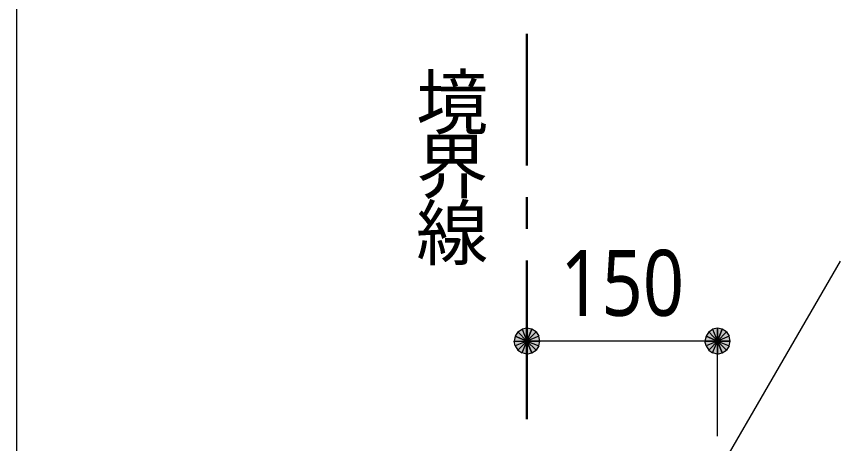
# Model space of a CAD drawing. Header units: millimetres. Extents: x 0 to 420, y 0 to 297.
# Drawn here: x 118.17 to 150.6, y 90.56 to 107.38 of the extents above; entities that cross this region are included whole.
import ezdxf
from ezdxf.enums import TextEntityAlignment as Align

# ---------------------------------------------------------------- set-up
doc = ezdxf.new("R2010")
doc.units = ezdxf.units.MM
doc.styles.add('kst32b', font='NotoSansJP-Variable.ttf')

msp = doc.modelspace()

# ---------------------------------------------------------------- hatches: boundary and pattern name
h = msp.add_hatch(color=7)
h.paths.add_polyline_path([(138.261, 95.102), (138.07, 95.059), (138.261, 94.594), (138.261, 95.102)])
h.paths.add_polyline_path([(138.07, 95.059), (138.261, 94.594), (137.901, 94.954), (138.07, 95.059)])
h.paths.add_polyline_path([(138.261, 94.594), (137.901, 94.954), (137.795, 94.784), (138.261, 94.594)])
for points in [[(138.451, 95.059), (138.261, 95.102), (138.261, 94.594), (138.451, 95.059)], [(145.944, 95.059), (145.754, 95.102), (145.754, 94.594), (145.944, 95.059)]]:
    msp.add_hatch(color=7).paths.add_polyline_path(points)
h = msp.add_hatch(color=7)
h.paths.add_polyline_path([(138.769, 94.594), (138.726, 94.784), (138.261, 94.594), (138.769, 94.594)])
h.paths.add_polyline_path([(138.726, 94.784), (138.261, 94.594), (138.621, 94.954), (138.726, 94.784)])
h.paths.add_polyline_path([(138.261, 94.594), (138.621, 94.954), (138.451, 95.059), (138.261, 94.594)])
h = msp.add_hatch(color=7)
h.paths.add_polyline_path([(145.754, 95.102), (145.563, 95.059), (145.754, 94.594), (145.754, 95.102)])
h.paths.add_polyline_path([(145.563, 95.059), (145.754, 94.594), (145.415, 94.954), (145.563, 95.059)])
h.paths.add_polyline_path([(145.754, 94.594), (145.415, 94.954), (145.309, 94.784), (145.754, 94.594)])
h = msp.add_hatch(color=7)
h.paths.add_polyline_path([(146.262, 94.594), (146.219, 94.784), (145.754, 94.594), (146.262, 94.594)])
h.paths.add_polyline_path([(146.219, 94.784), (145.754, 94.594), (146.113, 94.954), (146.219, 94.784)])
h.paths.add_polyline_path([(145.754, 94.594), (146.113, 94.954), (145.944, 95.059), (145.754, 94.594)])
h = msp.add_hatch(color=7)
h.paths.add_polyline_path([(137.795, 94.784), (137.753, 94.594), (138.261, 94.594), (137.795, 94.784)])
h.paths.add_polyline_path([(137.753, 94.594), (138.261, 94.594), (137.795, 94.403), (137.753, 94.594)])
h.paths.add_polyline_path([(138.261, 94.594), (137.795, 94.403), (137.901, 94.234), (138.261, 94.594)])
h = msp.add_hatch(color=7)
h.paths.add_polyline_path([(145.309, 94.784), (145.267, 94.594), (145.754, 94.594), (145.309, 94.784)])
h.paths.add_polyline_path([(145.267, 94.594), (145.754, 94.594), (145.309, 94.403), (145.267, 94.594)])
h.paths.add_polyline_path([(145.754, 94.594), (145.309, 94.403), (145.415, 94.234), (145.754, 94.594)])
h = msp.add_hatch(color=7)
h.paths.add_polyline_path([(137.901, 94.234), (138.07, 94.128), (138.261, 94.594), (137.901, 94.234)])
h.paths.add_polyline_path([(138.07, 94.128), (138.261, 94.594), (138.261, 94.086), (138.07, 94.128)])
h.paths.add_polyline_path([(138.261, 94.594), (138.261, 94.086), (138.451, 94.128), (138.261, 94.594)])
h = msp.add_hatch(color=7)
h.paths.add_polyline_path([(138.451, 94.128), (138.621, 94.234), (138.261, 94.594), (138.451, 94.128)])
h.paths.add_polyline_path([(138.621, 94.234), (138.261, 94.594), (138.726, 94.403), (138.621, 94.234)])
h.paths.add_polyline_path([(138.261, 94.594), (138.726, 94.403), (138.769, 94.594), (138.261, 94.594)])
h = msp.add_hatch(color=7)
h.paths.add_polyline_path([(145.415, 94.234), (145.563, 94.128), (145.754, 94.594), (145.415, 94.234)])
h.paths.add_polyline_path([(145.563, 94.128), (145.754, 94.594), (145.754, 94.086), (145.563, 94.128)])
h.paths.add_polyline_path([(145.754, 94.594), (145.754, 94.086), (145.944, 94.128), (145.754, 94.594)])
h = msp.add_hatch(color=7)
h.paths.add_polyline_path([(145.944, 94.128), (146.113, 94.234), (145.754, 94.594), (145.944, 94.128)])
h.paths.add_polyline_path([(146.113, 94.234), (145.754, 94.594), (146.219, 94.403), (146.113, 94.234)])
h.paths.add_polyline_path([(145.754, 94.594), (146.219, 94.403), (146.262, 94.594), (145.754, 94.594)])

# ---------------------------------------------------------------- linework, layer by layer
at = {"lineweight": 13}
for points in [[(118.174, 285.983), (118.174, 45.995)], [(143.108, 84.794), (150.601, 97.748)], [(145.754, 94.594), (138.261, 94.594)], [(145.754, 90.847), (145.754, 94.594)]]:
    msp.add_lwpolyline(points, dxfattribs=at)
at = {"lineweight": 30}
for points in [[(138.261, 106.701), (138.261, 101.515)], [(138.261, 100.266), (138.261, 99.018)], [(138.261, 97.769), (138.261, 91.525)]]:
    msp.add_lwpolyline(points, dxfattribs=at)
at = {"lineweight": 0}
for points in [[(138.07, 95.059), (138.261, 94.594), (137.901, 94.954)], [(138.261, 95.102), (138.07, 95.059), (138.261, 94.594)], [(138.451, 95.059), (138.261, 95.102), (138.261, 94.594)], [(138.261, 94.594), (138.621, 94.954), (138.451, 95.059)], [(145.563, 95.059), (145.754, 94.594), (145.415, 94.954)], [(145.754, 95.102), (145.563, 95.059), (145.754, 94.594)], [(145.944, 95.059), (145.754, 95.102), (145.754, 94.594)], [(145.754, 94.594), (146.113, 94.954), (145.944, 95.059)], [(137.795, 94.784), (137.753, 94.594), (138.261, 94.594)], [(138.261, 94.594), (137.901, 94.954), (137.795, 94.784)], [(138.726, 94.784), (138.261, 94.594), (138.621, 94.954)], [(138.769, 94.594), (138.726, 94.784), (138.261, 94.594)], [(145.309, 94.784), (145.267, 94.594), (145.754, 94.594)], [(145.754, 94.594), (145.415, 94.954), (145.309, 94.784)], [(146.219, 94.784), (145.754, 94.594), (146.113, 94.954)], [(146.262, 94.594), (146.219, 94.784), (145.754, 94.594)], [(137.753, 94.594), (138.261, 94.594), (137.795, 94.403)], [(138.261, 94.594), (137.795, 94.403), (137.901, 94.234)], [(137.901, 94.234), (138.07, 94.128), (138.261, 94.594)], [(138.07, 94.128), (138.261, 94.594), (138.261, 94.086)], [(138.261, 94.594), (138.261, 94.086), (138.451, 94.128)], [(138.451, 94.128), (138.621, 94.234), (138.261, 94.594)], [(138.621, 94.234), (138.261, 94.594), (138.726, 94.403)], [(138.261, 94.594), (138.726, 94.403), (138.769, 94.594)], [(145.267, 94.594), (145.754, 94.594), (145.309, 94.403)], [(145.754, 94.594), (145.309, 94.403), (145.415, 94.234)], [(145.415, 94.234), (145.563, 94.128), (145.754, 94.594)], [(145.563, 94.128), (145.754, 94.594), (145.754, 94.086)], [(145.754, 94.594), (145.754, 94.086), (145.944, 94.128)], [(145.944, 94.128), (146.113, 94.234), (145.754, 94.594)], [(146.113, 94.234), (145.754, 94.594), (146.219, 94.403)], [(145.754, 94.594), (146.219, 94.403), (146.262, 94.594)]]:
    msp.add_lwpolyline(points, close=True, dxfattribs=at)

# ---------------------------------------------------------------- texts
at = {"style": 'kst32b'}
for s, p in [('境', (133.9, 102.955)), ('界', (133.9, 100.436)), ('線', (133.9, 97.811))]:
    msp.add_text(s, height=2.079, dxfattribs=at).set_placement(p)
msp.add_text('150', height=2.5989, dxfattribs=at).set_placement((139.573, 95.589), (144.446, 95.589), align=Align.FIT)

doc.saveas('drawing.dxf')
